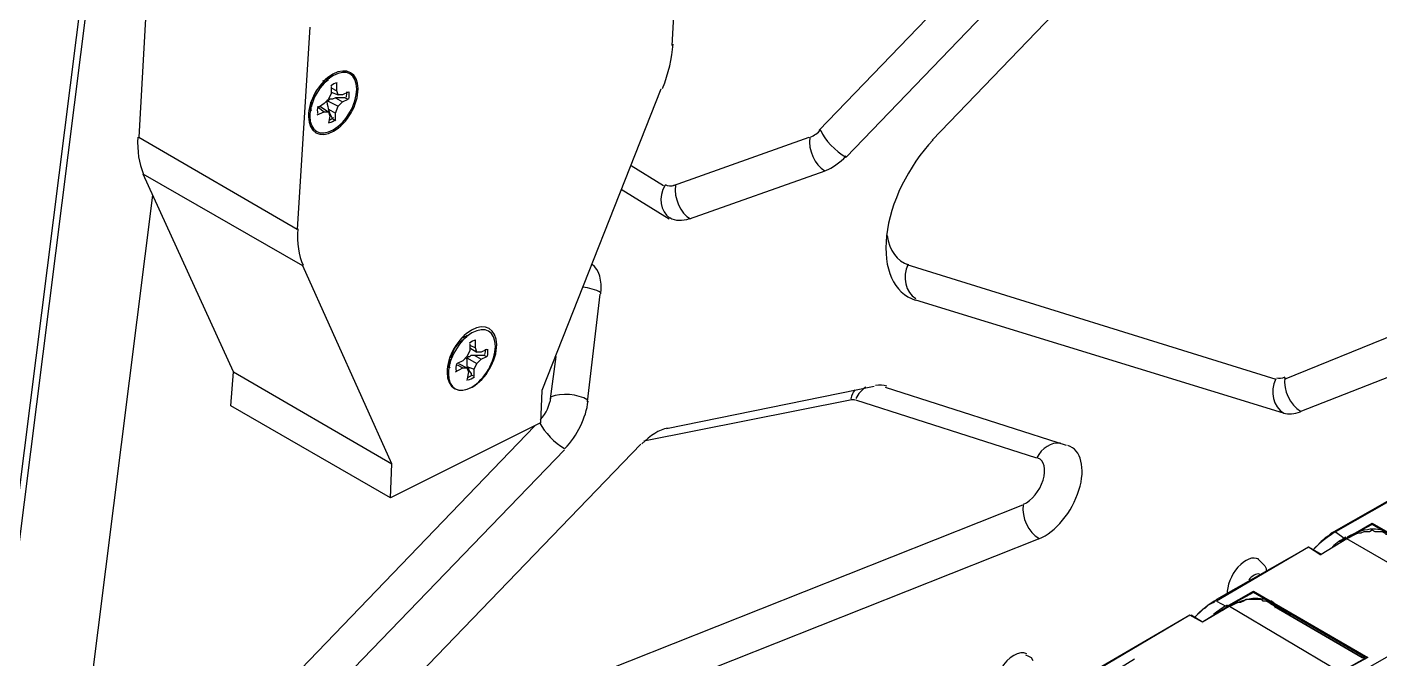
# Model space of a CAD drawing. Header units: inches. Extents: x 109 to 1721, y 29 to 669.
# Drawn here: x 1438.16 to 1458.08, y 316.22 to 325.53 of the extents above; entities that cross this region are included whole.
import ezdxf

# ---------------------------------------------------------------- set-up
doc = ezdxf.new("R2010")
doc.units = ezdxf.units.IN
doc.header["$LTSCALE"] = 0.03937
doc.header["$MEASUREMENT"] = 0
doc.layers.add('PDF3_Geometría', color=7, linetype='Continuous')

# ---------------------------------------------------------------- blocks, each defined once
blk = doc.blocks.new('OH3A1-1$-$ASSY$$CENTER$TUB_-_v2$-$copia1')
at = {"layer": 'PDF3_Geometría', "lineweight": -3}
for points in [[(16.68169, 9.25085), (17.25167, 9.84249)], [(16.69752, 9.23502), (17.26667, 9.82666)], [(16.99834, 9.505), (16.74835, 9.24501)], [(16.26084, 9.43999), (16.16918, 8.71252)], [(16.26501, 9.44249), (16.17251, 8.70835)], [(16.59501, 9.30084), (16.60168, 9.42084)], [(16.28751, 9.36584), (16.28084, 9.24668)], [(16.38168, 9.31167), (16.37418, 9.19251)], [(16.38834, 9.27751), (16.39251, 9.28084)], [(16.39168, 9.28084), (16.39168, 9.28001)], [(16.40084, 9.27167), (16.39835, 9.27167), (16.39751, 9.27417), (16.39751, 9.27834)], [(16.58834, 9.275), (16.51834, 9.09751), (16.51751, 9.07834), (16.42918, 9.03418), (16.43001, 9.05418), (16.37752, 9.17084)], [(16.39418, 9.27667), (16.39418, 9.27251), (16.39251, 9.26917), (16.39001, 9.26667), (16.38668, 9.26417)], [(16.39418, 9.27584), (16.39751, 9.27417)], [(16.39418, 9.27334), (16.39835, 9.27167)], [(16.40418, 9.27334), (16.40084, 9.27167)], [(16.38251, 9.26751), (16.38168, 9.26251)], [(16.38168, 9.26334), (16.38168, 9.26334)], [(16.38668, 9.26417), (16.39001, 9.26167)], [(16.38751, 9.26501), (16.39251, 9.26167)], [(16.40251, 9.27001), (16.40168, 9.27001), (16.40084, 9.27001), (16.39918, 9.27001), (16.39751, 9.27001), (16.39668, 9.27001), (16.39501, 9.26917), (16.39418, 9.26917), (16.39335, 9.26917), (16.39251, 9.26834), (16.39168, 9.26834), (16.39168, 9.26751)], [(16.39168, 9.26834), (16.39834, 9.26501)], [(16.39251, 9.26334), (16.39668, 9.26084)], [(16.39668, 9.27001), (16.40084, 9.26751)], [(16.39668, 9.25667), (16.39668, 9.26084), (16.39834, 9.26501), (16.40084, 9.26751), (16.40418, 9.26917)], [(16.40251, 9.27001), (16.40418, 9.26917)], [(16.38584, 9.26001), (16.39001, 9.26167), (16.39251, 9.26167), (16.39334, 9.25917), (16.39251, 9.25501)], [(16.39501, 9.25751), (16.39668, 9.25667)], [(16.28085, 9.24667), (16.37418, 9.19251)], [(16.59585, 9.21834), (16.67584, 9.24667)], [(16.37751, 9.17084), (16.28335, 9.22501)], [(16.33668, 9.10834), (16.28335, 9.225)], [(16.57084, 9.23001), (16.59001, 9.21834)], [(16.68501, 9.22667), (16.60501, 9.19834)], [(16.59334, 9.19834), (16.56501, 9.21584)], [(16.23835, 8.80918), (16.28918, 9.2125)], [(16.73335, 9.17167), (16.95084, 9.10417)], [(16.55251, 9.15417), (16.54501, 9.09084)], [(16.73835, 9.15084), (16.95501, 9.08417)], [(16.47001, 9.12584), (16.47418, 9.12917)], [(16.47334, 9.12917), (16.47334, 9.12917)], [(16.48251, 9.12001), (16.48001, 9.12001), (16.47918, 9.12251), (16.47918, 9.12667)], [(16.95585, 9.10417), (17.02168, 9.13084)], [(16.47585, 9.12501), (16.47585, 9.12084), (16.47418, 9.11751), (16.47168, 9.11501), (16.46835, 9.11334)], [(16.47585, 9.12417), (16.47918, 9.12251)], [(16.47585, 9.12251), (16.48001, 9.12001)], [(16.48584, 9.12167), (16.48251, 9.12001)], [(16.46418, 9.11584), (16.46334, 9.11084)], [(16.46334, 9.11167), (16.46334, 9.11167)], [(16.46751, 9.10834), (16.47168, 9.11084), (16.47418, 9.11084), (16.47501, 9.10834), (16.47418, 9.10334)], [(16.46834, 9.11251), (16.47168, 9.11084)], [(16.46918, 9.11334), (16.47418, 9.11084)], [(16.47334, 9.11667), (16.47334, 9.11667)], [(16.47334, 9.11667), (16.47418, 9.11584), (16.47418, 9.11501), (16.47418, 9.11334), (16.47418, 9.11167), (16.47501, 9.11084), (16.47501, 9.11001), (16.47584, 9.10834), (16.47668, 9.10751), (16.47668, 9.10667)], [(16.47418, 9.11667), (16.47501, 9.11751), (16.47585, 9.11751), (16.47668, 9.11834), (16.47835, 9.11834), (16.47918, 9.11834), (16.48085, 9.11834), (16.48251, 9.11834), (16.48335, 9.11834), (16.48418, 9.11834)], [(16.47418, 9.11667), (16.48001, 9.11334)], [(16.47418, 9.11167), (16.47835, 9.11001)], [(16.47834, 9.11834), (16.48251, 9.11584)], [(16.47834, 9.10584), (16.47834, 9.11001), (16.48001, 9.11334), (16.48251, 9.11584), (16.48584, 9.11751)], [(16.48418, 9.11834), (16.48584, 9.11751)], [(16.52334, 9.09251), (16.52668, 9.11751)], [(16.96501, 9.08501), (17.03084, 9.11084)], [(16.33501, 9.08834), (16.33668, 9.10834)], [(16.33668, 9.10834), (16.43001, 9.05417)], [(16.47668, 9.10667), (16.47834, 9.10584)], [(16.59168, 9.07501), (16.71418, 9.10001)], [(16.82751, 9.06501), (16.72085, 9.09917)], [(16.42918, 9.03417), (16.33501, 9.08834)], [(16.70001, 9.09167), (16.57835, 9.06751)], [(16.81001, 9.05751), (16.70335, 9.09167)], [(16.26835, 8.82084), (16.51417, 9.07667)], [(16.57668, 9.06584), (16.42002, 8.90334)], [(16.28335, 8.80501), (16.53167, 9.0625)], [(17.06251, 9.05001), (17.04668, 9.04084), (17.04001, 9.04501), (16.98585, 9.01417), (16.99168, 9.01001), (17.00751, 9.01917)], [(17.03918, 9.045), (16.98501, 9.01417), (16.98335, 9.01334), (16.98168, 9.01167), (16.98001, 9.01084), (16.97835, 9.00917), (16.97751, 9.00834), (16.97585, 9.00667), (16.97418, 9.00501), (16.97251, 9.00334)], [(16.41585, 8.87668), (16.80167, 9.03)], [(17.01751, 9.01251), (17.01584, 9.01251), (17.01501, 9.01334), (17.01334, 9.01417), (17.01168, 9.01417), (17.01001, 9.01417), (17.00918, 9.01417), (17.00751, 9.01501), (17.00584, 9.01417), (17.00418, 9.01417), (17.00251, 9.01417), (17.00084, 9.01334), (16.99918, 9.01334), (16.99751, 9.01251), (16.99584, 9.01167), (16.99418, 9.01084), (16.99251, 9.01001), (16.97751, 9.00084)], [(17.00751, 9.01834), (16.99168, 9.01001)], [(17.00751, 9.01917), (17.07418, 8.98084), (17.05918, 8.97167), (17.06501, 8.96834), (17.11918, 8.99917), (17.11168, 9.00334), (17.12751, 9.01251)], [(17.00751, 9.01917), (17.00751, 9.01917)], [(17.00751, 9.01917), (17.00751, 9.01834)], [(17.07334, 8.98001), (17.00751, 9.01834)], [(16.42502, 8.85668), (16.81084, 9.01)], [(16.99251, 9.01001), (16.97751, 9.00084), (16.97001, 9.00501), (16.91585, 8.97334), (16.92168, 8.97001), (16.93751, 8.97917)], [(16.98584, 9.01334), (16.98584, 9.01334)], [(16.99168, 9.01001), (16.99168, 9.01001)], [(17.05751, 8.97251), (16.99251, 9.01001)], [(16.99251, 9.00917), (16.99251, 9.00917)], [(16.97001, 9.005), (16.91585, 8.97417), (16.91418, 8.97251), (16.91251, 8.97167), (16.91085, 8.97084), (16.90918, 8.96917), (16.90751, 8.96834), (16.90585, 8.96667), (16.90418, 8.96501), (16.90251, 8.96334)], [(16.97668, 9.00084), (16.97001, 9.00501)], [(16.97001, 9.00417), (16.97001, 9.00417)], [(16.97001, 9.00417), (16.97001, 9.00417)], [(16.97668, 9.00084), (16.97751, 9.00084)], [(16.97751, 9.00084), (16.97751, 9.00084)], [(16.94001, 8.99834), (16.94085, 8.99751), (16.94168, 8.99667), (16.94251, 8.99584), (16.94335, 8.99501), (16.94418, 8.99417), (16.94501, 8.99251), (16.94501, 8.99084)], [(16.93751, 8.97834), (16.92251, 8.97001)], [(16.93751, 8.97917), (17.00501, 8.94001), (16.98918, 8.93167), (16.99501, 8.92834), (17.04918, 8.95917), (17.04251, 8.96334), (17.05751, 8.97251)], [(16.93751, 8.97917), (16.93751, 8.97834)], [(17.00334, 8.94001), (16.93751, 8.97834)], [(16.92334, 8.97001), (16.90751, 8.96084), (16.90001, 8.96501), (16.84668, 8.93334), (16.85251, 8.93001), (16.86751, 8.93917)], [(16.94751, 8.97167), (16.94668, 8.97251), (16.94501, 8.97334), (16.94334, 8.97334), (16.94251, 8.97417), (16.94085, 8.97417), (16.93918, 8.97417), (16.93751, 8.97417), (16.93585, 8.97417), (16.93418, 8.97417), (16.93335, 8.97417), (16.93168, 8.97334), (16.93001, 8.97251), (16.92751, 8.97251), (16.92585, 8.97167), (16.92418, 8.97084), (16.92251, 8.97001), (16.90751, 8.96084), (16.90085, 8.96501)], [(16.91584, 8.97334), (16.91584, 8.97334)], [(16.92168, 8.97001), (16.92168, 8.97001)], [(16.92334, 8.96917), (16.92334, 8.96917)], [(16.98834, 8.93167), (16.92335, 8.97001)], [(16.95335, 8.96834), (16.94751, 8.97167)], [(16.95001, 8.97001), (17.00168, 8.94001), (17.00251, 8.94001), (17.00334, 8.93917)], [(16.95001, 8.97001), (16.95001, 8.97001)], [(16.95001, 8.97001), (16.95001, 8.97001)], [(17.00334, 8.93917), (17.00334, 8.94001), (17.00251, 8.94001), (17.00168, 8.94001), (16.95001, 8.97001)], [(16.95001, 8.96917), (16.95001, 8.96917)], [(16.95335, 8.96834), (16.95585, 8.96751), (16.95751, 8.96584)], [(16.90001, 8.965), (16.84585, 8.93334), (16.84418, 8.93251), (16.84251, 8.93167), (16.84085, 8.93001), (16.83918, 8.92917), (16.83835, 8.92751), (16.83668, 8.92667), (16.83501, 8.92501), (16.83335, 8.92334)], [(16.90001, 8.96417), (16.90001, 8.96417)], [(16.90001, 8.96417), (16.90001, 8.96417)], [(16.90751, 8.96084), (16.90751, 8.96084)], [(16.90751, 8.96001), (16.90751, 8.96001)], [(16.80334, 8.94167), (16.80501, 8.94084), (16.80668, 8.94001), (16.80751, 8.93834)], [(17.00418, 8.94001), (16.98918, 8.93167), (16.98751, 8.93084), (16.98584, 8.92917), (16.98418, 8.92834), (16.98251, 8.92667), (16.98085, 8.92584), (16.97918, 8.92417), (16.97751, 8.92251), (16.97585, 8.92167)], [(17.00084, 8.94001), (17.00084, 8.94001)], [(17.00251, 8.93917), (17.00251, 8.93917)], [(17.00501, 8.94001), (17.00501, 8.94001)]]:
    blk.add_lwpolyline(points, dxfattribs=at)
for centre, radius, start, end in [((16.39929, 9.2653), 0.01649, 130.11292, 169.88399), ((16.38864, 9.27373), 0.01486, 346.92514, 359.25287), ((16.41709, 9.27042), 0.02558, 186.54629, 210.32361), ((16.38814, 9.26786), 0.01208, 294.1112, 307.41189), ((16.48096, 9.11364), 0.01649, 130.11292, 169.88399), ((16.47031, 9.12206), 0.01486, 346.92514, 359.25287), ((16.46981, 9.11619), 0.01208, 294.1112, 307.41189), ((17.01662, 8.96274), 0.05986, 120.55575, 136.51991), ((17.01947, 8.9637), 0.05465, 120.15759, 130.36109), ((17.01745, 8.96696), 0.05001, 120.27989, 125.36463), ((16.94661, 8.92274), 0.05986, 120.55575, 136.51991), ((16.94947, 8.9237), 0.05465, 120.15759, 130.36109), ((16.94828, 8.92696), 0.05001, 120.27989, 125.36463), ((16.93929, 8.95879), 0.01684, 50.17936, 59.97588), ((16.94593, 8.95454), 0.01692, 60.03652, 73.6061), ((16.94593, 8.95456), 0.01607, 50.21366, 69.78325), ((16.94573, 8.95429), 0.01724, 40.64606, 59.85597), ((16.94484, 8.95342), 0.01848, 36.77172, 46.21637)]:
    blk.add_arc(centre, radius, start, end, dxfattribs=at)
for points in [[(16.58946, 9.2755), (16.59298, 9.28439), (16.59508, 9.29331), (16.59559, 9.30154)], [(16.41004, 9.27532), (16.40994, 9.28458), (16.40332, 9.28841), (16.39525, 9.28386)], [(16.40924, 9.2751), (16.40926, 9.28392), (16.40309, 9.28748), (16.39546, 9.28306)], [(16.39525, 9.28386), (16.38717, 9.27932), (16.38071, 9.26812), (16.38081, 9.25886)], [(16.39546, 9.28306), (16.38783, 9.27863), (16.38163, 9.26789), (16.38162, 9.25908)], [(16.39187, 9.28073), (16.39099, 9.28058), (16.39007, 9.28023), (16.38916, 9.27968)], [(16.39327, 9.2814), (16.39228, 9.28124), (16.39125, 9.28085), (16.39021, 9.28024)], [(16.3977, 9.27878), (16.39647, 9.27851), (16.39519, 9.27792), (16.39393, 9.27705)], [(16.39539, 9.25112), (16.40302, 9.25555), (16.40922, 9.26628), (16.40924, 9.2751)], [(16.39561, 9.25032), (16.40368, 9.25486), (16.41014, 9.26606), (16.41004, 9.27532)], [(16.40457, 9.26912), (16.40487, 9.2707), (16.40493, 9.2722), (16.40473, 9.27354)], [(16.38182, 9.2657), (16.38181, 9.2645), (16.38199, 9.2634), (16.38234, 9.26248)], [(16.38209, 9.26742), (16.38207, 9.26636), (16.38222, 9.26538), (16.38253, 9.26455)], [(16.38629, 9.26506), (16.38598, 9.26348), (16.38593, 9.26198), (16.38613, 9.26064)], [(16.38081, 9.25886), (16.38091, 9.2496), (16.38754, 9.24577), (16.39561, 9.25032)], [(16.38162, 9.25908), (16.3816, 9.25026), (16.38776, 9.2467), (16.39539, 9.25112)], [(16.39316, 9.2554), (16.39439, 9.25567), (16.39567, 9.25626), (16.39692, 9.25713)], [(16.28027, 9.2468), (16.27977, 9.23857), (16.28087, 9.23124), (16.2835, 9.22539)], [(16.6762, 9.24672), (16.67506, 9.23923), (16.67902, 9.23035), (16.68504, 9.22687)], [(16.67663, 9.24691), (16.67865, 9.24765), (16.68076, 9.24912), (16.68269, 9.25114)], [(16.68267, 9.25068), (16.68476, 9.24538), (16.69143, 9.23834), (16.69756, 9.23498)], [(16.7489, 9.24514), (16.73409, 9.2297), (16.72359, 9.20812), (16.72141, 9.1886)], [(16.68535, 9.22716), (16.68949, 9.22864), (16.69377, 9.2316), (16.69769, 9.23569)], [(16.59091, 9.21856), (16.58673, 9.21146), (16.58799, 9.20289), (16.59377, 9.19911)], [(16.59093, 9.21881), (16.59246, 9.21787), (16.59445, 9.21779), (16.59663, 9.21858)], [(16.59703, 9.21839), (16.5959, 9.2109), (16.59985, 9.20202), (16.60587, 9.19854)], [(16.59372, 9.19934), (16.59686, 9.19741), (16.60092, 9.19723), (16.60535, 9.19882)], [(16.37444, 9.19264), (16.37393, 9.1844), (16.37504, 9.17707), (16.37767, 9.17122)], [(16.72141, 9.1886), (16.71922, 9.16908), (16.72567, 9.15462), (16.73831, 9.15071)], [(16.72176, 9.18879), (16.72306, 9.17982), (16.72755, 9.17365), (16.7343, 9.17157)], [(16.55304, 9.15445), (16.55398, 9.16229), (16.55213, 9.16861), (16.54797, 9.17177)], [(16.73412, 9.17184), (16.73041, 9.16422), (16.73247, 9.15518), (16.73871, 9.15163)], [(16.55292, 9.15514), (16.55009, 9.15684), (16.54628, 9.15799), (16.5423, 9.15836)], [(16.49171, 9.12449), (16.49161, 9.13375), (16.48499, 9.13758), (16.47691, 9.13303)], [(16.49091, 9.12344), (16.49093, 9.13226), (16.48476, 9.13582), (16.47713, 9.13139)], [(16.47691, 9.13303), (16.46884, 9.12849), (16.46238, 9.11729), (16.46248, 9.10803)], [(16.47713, 9.13139), (16.4695, 9.12697), (16.4633, 9.11623), (16.46328, 9.10741)], [(16.47353, 9.12906), (16.47266, 9.12892), (16.47174, 9.12856), (16.47082, 9.12801)], [(16.47493, 9.12973), (16.47395, 9.12958), (16.47292, 9.12918), (16.47188, 9.12857)], [(16.47937, 9.12711), (16.47813, 9.12684), (16.47685, 9.12625), (16.4756, 9.12538)], [(16.47706, 9.09945), (16.48469, 9.10388), (16.49089, 9.11462), (16.49091, 9.12344)], [(16.47728, 9.09948), (16.48535, 9.10403), (16.49181, 9.11522), (16.49171, 9.12449)], [(16.48624, 9.11745), (16.48654, 9.11903), (16.4866, 9.12053), (16.4864, 9.12187)], [(16.46349, 9.11404), (16.46347, 9.11283), (16.46365, 9.11174), (16.46401, 9.11081)], [(16.46375, 9.11576), (16.46373, 9.11469), (16.46388, 9.11372), (16.46419, 9.11289)], [(16.46795, 9.11339), (16.46765, 9.11182), (16.46759, 9.11031), (16.46779, 9.10897)], [(16.46248, 9.10803), (16.46258, 9.09876), (16.4692, 9.09494), (16.47728, 9.09948)], [(16.46328, 9.10741), (16.46326, 9.09859), (16.46943, 9.09503), (16.47706, 9.09945)], [(16.47482, 9.10373), (16.47606, 9.10401), (16.47734, 9.10459), (16.47859, 9.10546)], [(16.95078, 9.10434), (16.94708, 9.09672), (16.94913, 9.08767), (16.95538, 9.08413)], [(16.95127, 9.10495), (16.9527, 9.10451), (16.95438, 9.10467), (16.95616, 9.10539)], [(16.95602, 9.10498), (16.95501, 9.09754), (16.95914, 9.08872), (16.96526, 9.08529)], [(16.54542, 9.0918), (16.53941, 9.09541), (16.5297, 9.09624), (16.52372, 9.09363)], [(16.70277, 9.0978), (16.70166, 9.09636), (16.70083, 9.09456), (16.70034, 9.09255)], [(16.70911, 9.09934), (16.70669, 9.09778), (16.70467, 9.09546), (16.7033, 9.09268)], [(16.72154, 9.10005), (16.71953, 9.10069), (16.71727, 9.10077), (16.71484, 9.10028)], [(16.51758, 9.08027), (16.52081, 9.08398), (16.52307, 9.08884), (16.52361, 9.09325)], [(16.53186, 9.06319), (16.53918, 9.07081), (16.54439, 9.08146), (16.54554, 9.09112)], [(16.70298, 9.09171), (16.702, 9.09202), (16.7009, 9.09206), (16.69971, 9.09181)], [(16.95529, 9.08409), (16.9582, 9.08319), (16.96164, 9.08349), (16.96527, 9.08494)], [(16.51721, 9.07815), (16.51968, 9.07291), (16.52598, 9.06647), (16.53172, 9.06331)], [(16.59234, 9.07528), (16.58743, 9.07428), (16.5821, 9.07098), (16.57729, 9.06595)], [(16.82385, 9.06639), (16.81839, 9.06699), (16.81283, 9.0635), (16.80996, 9.05768)], [(16.83477, 9.0387), (16.83879, 9.05167), (16.83609, 9.0625), (16.8282, 9.06504)], [(16.81364, 9.04459), (16.81564, 9.05098), (16.81434, 9.05631), (16.81048, 9.05754)], [(16.802, 9.03039), (16.80685, 9.03236), (16.81164, 9.0382), (16.81364, 9.04459)], [(16.81111, 9.00995), (16.82101, 9.01391), (16.83074, 9.02573), (16.83477, 9.0387)], [(16.80185, 9.02998), (16.80084, 9.02254), (16.80498, 9.01372), (16.81109, 9.01029)], [(17.01772, 9.01336), (17.01111, 9.01718), (17.00217, 9.01631), (16.99285, 9.01095)], [(16.94064, 8.99794), (16.93745, 8.99978), (16.93258, 8.99791), (16.92845, 8.99327)], [(16.92845, 8.99327), (16.92432, 8.98863), (16.9218, 8.98221), (16.92215, 8.97719)], [(16.94107, 8.98925), (16.93916, 8.98965), (16.93667, 8.98821), (16.93478, 8.98563)], [(16.94855, 8.97253), (16.94195, 8.97634), (16.933, 8.97547), (16.92369, 8.97012)], [(16.80397, 8.94211), (16.79978, 8.94452), (16.79294, 8.9405), (16.78868, 8.93313)]]:
    blk.add_open_spline(points, degree=3, dxfattribs=at)

msp = doc.modelspace()

# ---------------------------------------------------------------- block references
at = {"xscale": 25, "yscale": 25, "zscale": 25}
msp.add_blockref('OH3A1-1$-$ASSY$$CENTER$TUB_-_v2$-$copia1', (1032.78, 92.74), dxfattribs=at)

doc.saveas('drawing.dxf')
